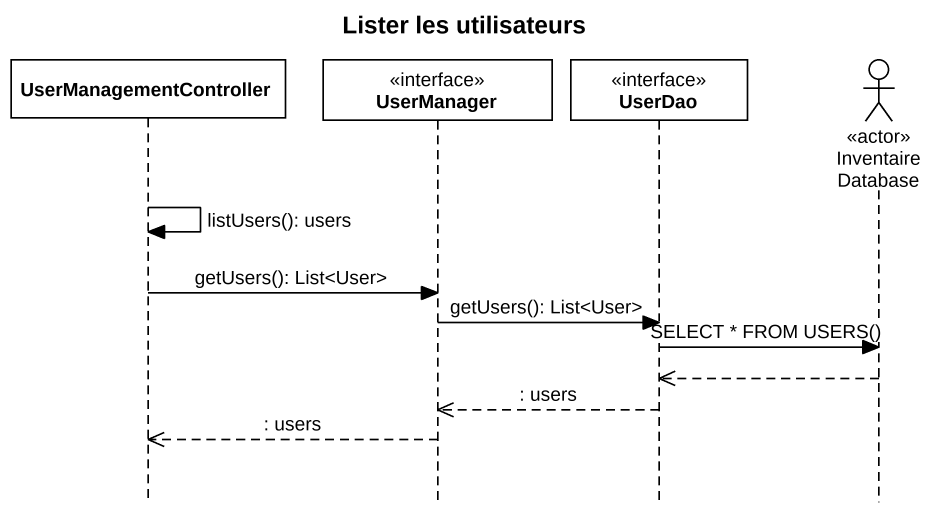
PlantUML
@startuml
title Lister les utilisateurs
hide footbox
participant UserManagementController
participant UserManager <<interface>>
participant UserDao <<interface>>
actor "Inventaire Database" as Inventaire_Database <<actor>>

UserManagementController -> UserManagementController : listUsers(): users
UserManagementController -> UserManager : getUsers(): List<User>
UserManager -> UserDao : getUsers(): List<User>
UserDao -> Inventaire_Database : SELECT * FROM USERS()
Inventaire_Database -->> UserDao
UserDao -->> UserManager : : users
UserManager -->> UserManagementController : : users
@enduml
